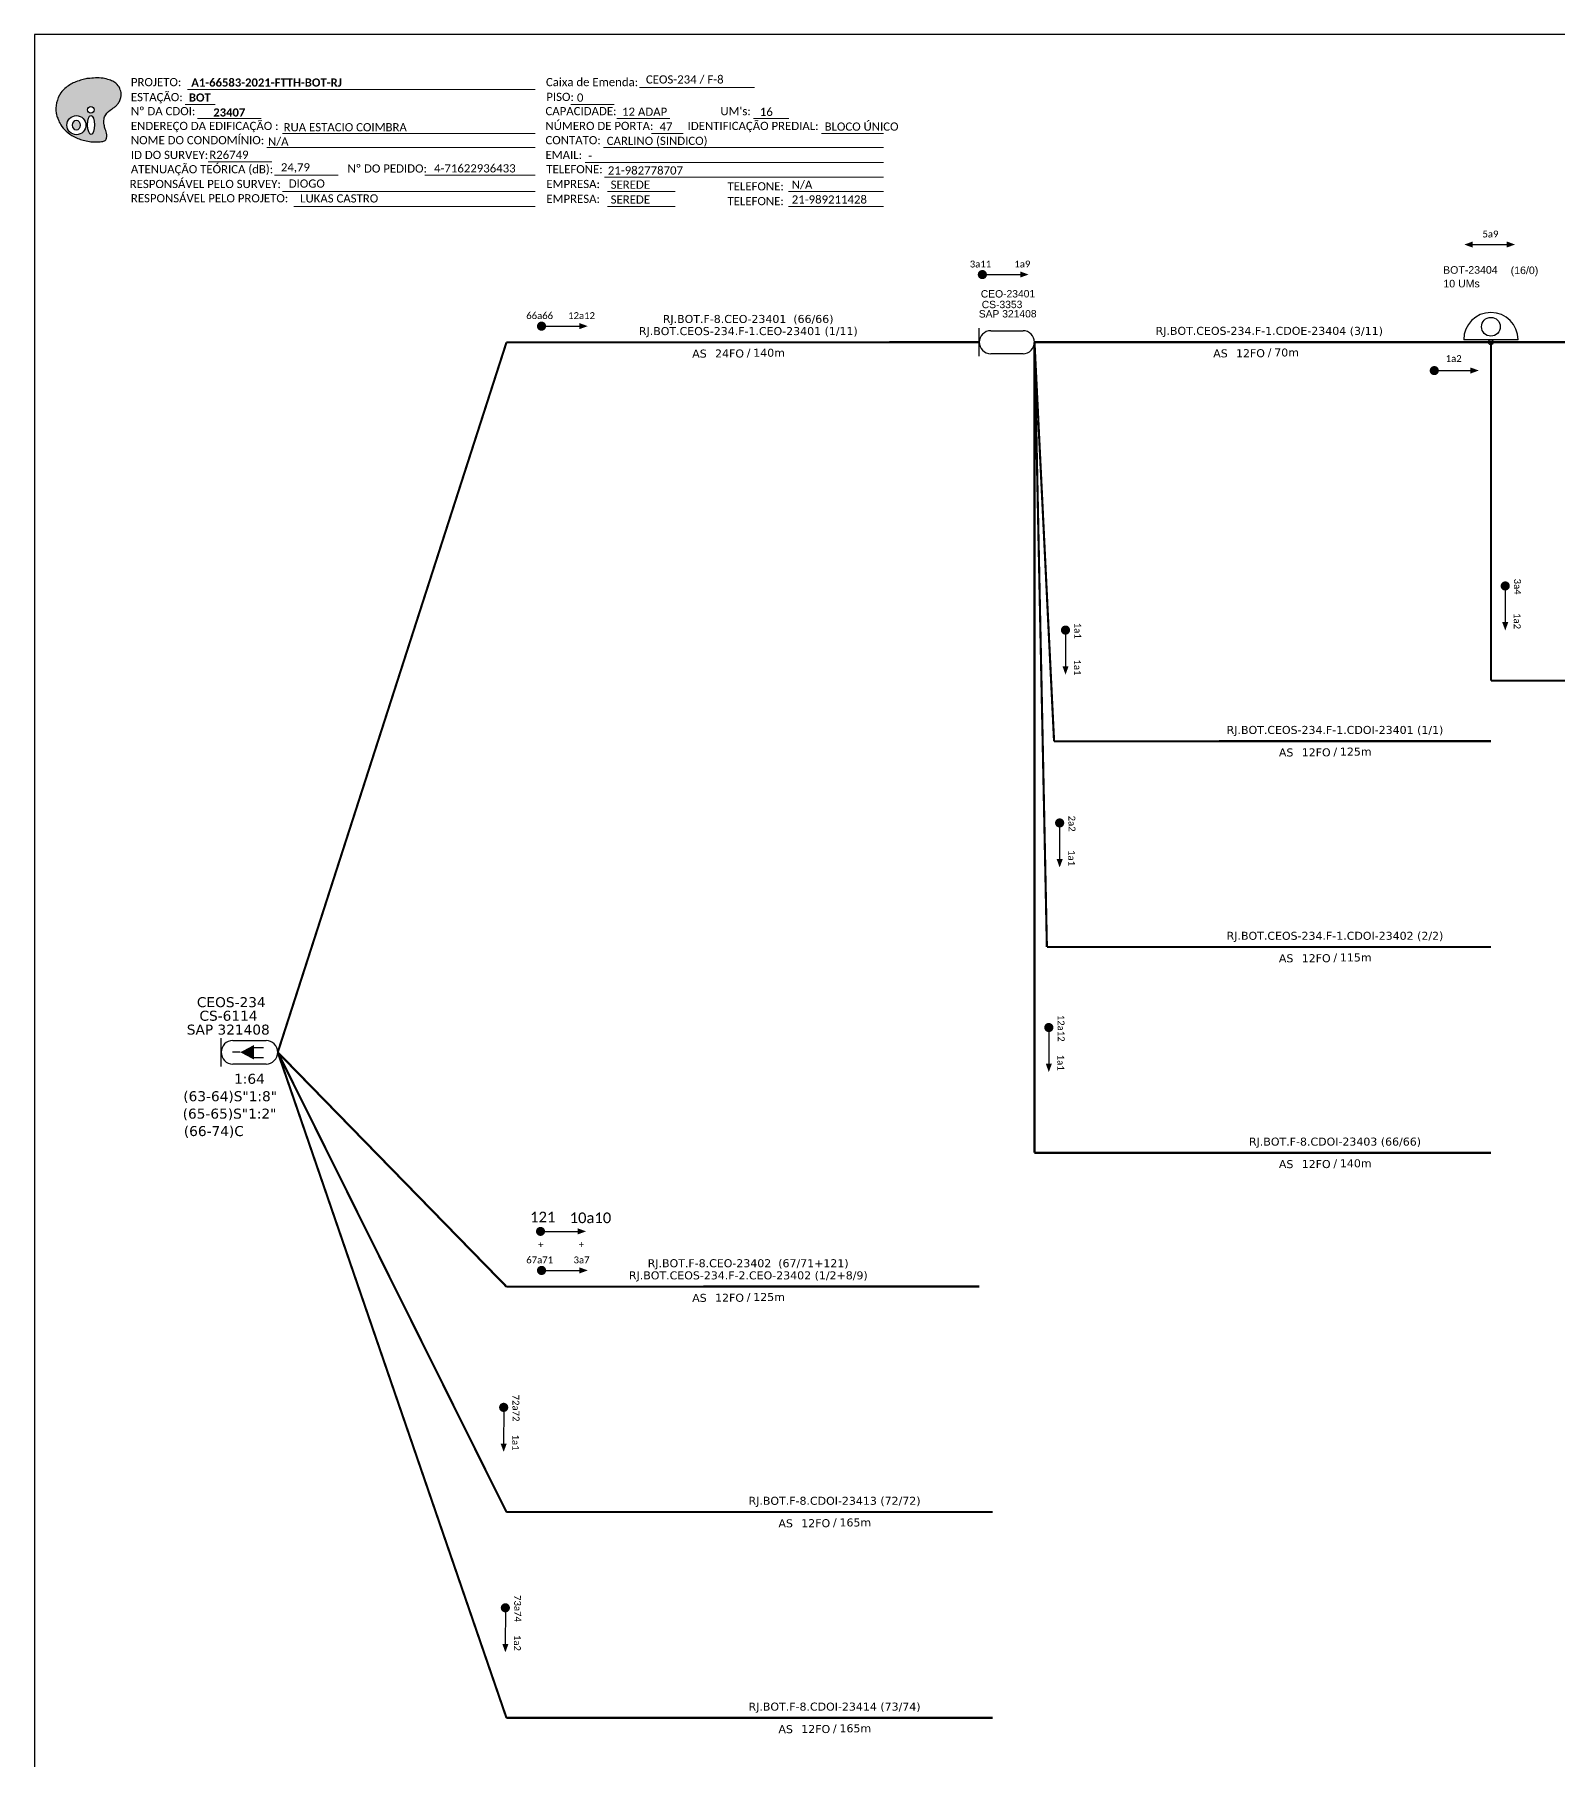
# Model space of a CAD drawing. Extents: x -89 to 749, y 705 to 1299.
# Drawn here: x -89.3 to 243.9, y 921.7 to 1299 of the extents above; entities that cross this region are included whole.
import ezdxf
from ezdxf.enums import TextEntityAlignment as Align

# ---------------------------------------------------------------- set-up
doc = ezdxf.new("R2010")
doc.units = 0
for name, color, linetype, lineweight in [("20.0-LEGENDA DOS CDO'S", 1, 'Continuous', 0), ('20.2-CDO_POSTE', 1, 'Continuous', 5), ('40.1-ETIQUETAS', 1, 'Continuous', 20)]:
    doc.layers.add(name, color=color, linetype=linetype, lineweight=lineweight)
for name, color, linetype in [('20.4-CEOS', 1, 'Continuous'), ('CAP a instalar', 1, 'Continuous'), ('label_cabos', 7, 'Continuous'), ('SETA', 7, 'Continuous'), ('UNIFILAR', 7, 'Continuous')]:
    doc.layers.add(name, color=color, linetype=linetype)
doc.styles.add('ARIAL', font='arial.ttf')
doc.styles.add('MtXpl_Calibri', font='calibri.ttf')
doc.styles.add('siredit', font='verdana.ttf')
doc.styles.get("Standard").update_dxf_attribs({"font": 'arial.ttf'})
doc.styles.add('WMF-Calibri0', font='calibri.ttf')
doc.styles.add('WMF-Calibri1', font='calibrib.ttf')
doc.linetypes.add('FENCELINE1', pattern='A,0.25,-0.1,[133,ltypeshp.shx,S=0.1,R=0,X=-0.1,Y=0],-0.1,1', length=1.45)

# ---------------------------------------------------------------- blocks, each defined once
blk = doc.blocks.new('OI')
h = blk.add_hatch(color=40)
edge = h.paths.add_edge_path()
edge.add_spline(control_points=[(4.35, -0.67), (3.92, -0.99), (3.26, -1.5), (2.81, -2.59), (2.9, -3.5), (3.06, -4.27), (3.31, -4.85), (3.37, -5.39), (3.4, -5.88), (3.2, -6.4), (2.54, -6.61), (1.65, -6.63), (0.55, -6.67), (-0.56, -6.42), (-1.61, -6.14), (-2.77, -5.61), (-3.92, -4.77), (-4.89, -3.7), (-5.34, -2.65), (-5.6, -1.94), (-5.85, -0.96), (-5.71, 0.47), (-5.1, 2.02), (-4.14, 3.02), (-3.3, 3.61), (-2.37, 4.16), (-1.36, 4.44), (-0.56, 4.7), (0.79, 4.85), (2.24, 4.97), (3.79, 4.57), (4.67, 4.21), (5.44, 3.65), (5.76, 2.99), (6.03, 2.21), (6.01, 1.46), (5.72, 0.64), (5.31, 0.08), (4.88, -0.38), (4.51, -0.55), (4.35, -0.67)], knot_values=[0, 0, 0, 0, 1.60434, 2.417191, 3.427595, 4.282808, 4.776746, 5.304182, 5.888771, 6.258406, 6.858137, 7.79129, 8.986195, 10.124242, 11.187857, 12.242908, 13.953784, 15.414161, 16.515391, 17.349188, 17.675853, 19.552021, 21.515531, 22.568638, 23.63245, 24.621084, 25.782718, 26.745347, 27.142653, 29.870543, 31.004649, 31.921532, 32.709589, 33.801391, 34.042471, 35.192333, 35.971461, 36.628871, 37.254359, 37.836911, 37.836911, 37.836911, 37.836911], degree=3, periodic=0)
h.paths.add_polyline_path([(1.13, -0.87, -1), (-0.04, -0.87, -1)], flags=16)
edge = h.paths.add_edge_path(flags=16)
edge.add_ellipse((0.56, -3.59), major_axis=(-0.02, 1.71), ratio=0.361305, start_angle=0, end_angle=360)
h.paths.add_polyline_path([(-0.36, -3.62, -1), (-3.8, -3.62, -1)], flags=16)
edge = h.paths.add_edge_path(flags=0)
edge.add_ellipse((-2.08, -3.62), major_axis=(0, 0.885), ratio=0.758294, start_angle=0, end_angle=360)
at = {"color": 40}
for centre, radius in [((-2.08, -3.62), 1.72), ((0.54, -0.87), 0.587)]:
    blk.add_circle(centre, radius, dxfattribs=at)
blk.add_ellipse((-2.08, -3.62), major_axis=(0, 0.885), ratio=0.758294, start_param=-3.141592653589792, end_param=3.141592653589792, dxfattribs=at)
blk.add_ellipse((0.56, -3.59), major_axis=(-0.02, 1.71), ratio=0.361305, dxfattribs=at)
at = {"color": 40, "start_tangent": (-0.800898, -0.598801), "end_tangent": (-0.800898, -0.598801)}
blk.add_spline([(4.35, -0.67), (3.2, -1.78), (2.9, -2.54), (2.92, -3.55), (3.12, -4.38), (3.28, -4.85), (3.37, -5.37), (3.35, -5.95), (3.2, -6.29), (2.66, -6.55), (1.73, -6.63), (0.54, -6.62), (-0.58, -6.41), (-1.6, -6.11), (-2.56, -5.67), (-3.95, -4.67), (-4.89, -3.56), (-5.37, -2.56), (-5.64, -1.78), (-5.72, -1.46), (-5.63, 0.42), (-4.84, 2.22), (-4.13, 2.99), (-3.27, 3.62), (-2.4, 4.09), (-1.3, 4.47), (-0.37, 4.72), (0.02, 4.77), (2.75, 4.8), (3.85, 4.53), (4.69, 4.16), (5.31, 3.68), (5.85, 2.73), (5.93, 2.5), (5.94, 1.35), (5.67, 0.62), (5.29, 0.08), (4.84, -0.36), (4.35, -0.67)], degree=3, dxfattribs=at)
blk = doc.blocks.new('CARIMBO')
at = {"color": 7, "lineweight": 0}
for points in [[(35.66, -16.79), (111.64, -16.79)], [(134.48, -16.3), (159.61, -16.3)], [(35.15, -20.06), (41.7, -20.06)], [(119.43, -20.02), (128.92, -20.02)], [(37.81, -23.14), (51.75, -23.14)], [(56.38, -26.37), (111.64, -26.37)], [(129.48, -23.14), (141.1, -23.14)], [(137.07, -26.37), (144.01, -26.37)], [(159.42, -23.14), (167.09, -23.14)], [(174.24, -26.37), (187.8, -26.37)], [(52.97, -29.48), (111.64, -29.48)], [(126.6, -29.48), (187.83, -29.48)], [(40.13, -32.55), (54.07, -32.55)], [(122.56, -32.72), (187.83, -32.72)], [(54.67, -35.52), (68.61, -35.52)], [(126.84, -35.96), (187.83, -35.96)], [(56.38, -39.07), (111.64, -39.07)], [(127.45, -39.07), (142.25, -39.07)], [(167.06, -39.07), (187.83, -39.07)], [(58.87, -42.31), (111.64, -42.31)], [(127.45, -42.31), (142.25, -42.31)], [(167.06, -42.31), (187.83, -42.31)]]:
    blk.add_lwpolyline(points, dxfattribs=at)
at = {"color": 7, "xscale": 1.213923925163967, "yscale": 1.213923925163967, "zscale": 1.213923925163967, "rotation": 0.1532896023949059}
blk.add_blockref('OI', (13.86, -20.16), dxfattribs=at)
at = {"color": 7, "lineweight": 0, "style": 'WMF-Calibri0'}
for s, height, p in [('PROJETO:', 1.793, (23.26, -16.04)), ('Caixa de Emenda:', 1.7927, (114.02, -16.04)), ('ESTAÇÃO:', 1.793, (23.26, -19.32)), ('PISO:', 1.793, (114.09, -19.28)), ('Nº DA CDOI:', 1.7927, (23.26, -22.39)), ('CAPACIDADE:', 1.7927, (113.91, -22.39)), ("UM's:", 1.793, (152.15, -22.39)), ('ENDEREÇO DA EDIFICAÇÃO :', 1.7927, (23.26, -25.63)), ('NOME DO CONDOMÍNIO:', 1.7927, (23.26, -28.74)), ('NÚMERO DE PORTA:', 1.7927, (113.91, -25.63)), ('IDENTIFICAÇÃO PREDIAL:', 1.7927, (144.99, -25.63)), ('ID DO SURVEY:', 1.7927, (23.26, -31.97)), ('CONTATO:', 1.793, (113.91, -28.74)), ('EMAIL:', 1.793, (113.91, -31.97)), ('ATENUAÇÃO TEÓRICA (dB):', 1.7927, (23.26, -35.09)), ('TELEFONE:', 1.793, (114.09, -35.09)), ('RESPONSÁVEL PELO SURVEY:', 1.7927, (23.02, -38.32)), ('EMPRESA:', 1.793, (114.09, -38.32)), ('TELEFONE:', 1.793, (153.7, -38.83)), ('RESPONSÁVEL PELO PROJETO:', 1.7927, (23.26, -41.44)), ('EMPRESA:', 1.793, (114.09, -41.56)), ('TELEFONE:', 1.793, (153.7, -42.06))]:
    blk.add_text(s, height=height, dxfattribs=at).set_placement(p)
at = {"color": 7, "lineweight": 0, "flags": 8}
for tag, p, style in [('PROJ', (36.46, -16.13), 'WMF-Calibri1'), ('CEOS-XX', (135.87, -15.46), 'WMF-Calibri0'), ('EST', (35.94, -19.41), 'WMF-Calibri1'), ('PISO_PTR', (120.78, -19.42), 'WMF-Calibri0'), ('CAPAC.', (130.66, -22.52), 'WMF-Calibri0'), ("UC'S", (160.78, -22.54), 'WMF-Calibri0'), ('LOGRADOURO', (56.65, -25.91), 'WMF-Calibri0'), ('N°', (138.85, -25.77), 'WMF-Calibri0'), ('N°PREDIO', (174.94, -25.77), 'WMF-Calibri0'), ('_ID_', (40.39, -31.94), 'WMF-Calibri0'), ('NOME_DO_COND.', (53.23, -29.02), 'WMF-Calibri0'), ('NOME_DO_CONTATO', (127.3, -28.89), 'WMF-Calibri0'), ('O_POTEN', (56.06, -34.68), 'WMF-Calibri0'), ('EMAIL', (123.26, -32.12), 'WMF-Calibri0'), ('TELEFONE', (127.55, -35.36), 'WMF-Calibri0'), ('RES_SURVEY', (57.78, -38.23), 'WMF-Calibri0'), ('EMP_RESP_SURVEY', (128.16, -38.47), 'WMF-Calibri0'), ('CONT_RESP_SURVEY', (167.76, -38.47), 'WMF-Calibri0'), ('RES_PROJ', (60.27, -41.47), 'WMF-Calibri0'), ('EMP_RESP_PROJ', (128.16, -41.71), 'WMF-Calibri0'), ('CONT_RESP_PROJ', (167.76, -41.71), 'WMF-Calibri0')]:
    blk.add_attdef(tag, p, '', height=1.79, dxfattribs=dict(at, style=style))
at = {"color": 7, "lineweight": 0, "style": 'WMF-Calibri1', "flags": 8}
blk.add_attdef("N° CDO'S", text='', height=1.79, dxfattribs=at).set_placement((44.78, -22.68), align=Align.CENTER)
blk = doc.blocks.new('ETIQUETA_RS5F')
at = {"layer": '40.1-ETIQUETAS', "color": 0, "style": 'siredit'}
blk.add_text('/', height=1.5, dxfattribs=at).set_placement((1.58, -1.95), align=Align.MIDDLE_RIGHT)
for tag, p in [('ETIQUETA_R_PRIMARIA', (1.21, 4.1)), ('ETIQUETA_R_SECUNDARIA', (1.21, 2.1)), ('F_ATIVAS/F_MORTAS', (1.14, -4.24))]:
    blk.add_attdef(tag, text='', height=1.5, dxfattribs=at).set_placement(p, align=Align.MIDDLE_CENTER)
for tag, p in [('TIPO_CABO', (-6.58, -2.12)), ('CAP_CABO', (0.4, -2.09))]:
    blk.add_attdef(tag, text='', height=1.5, dxfattribs=at).set_placement(p, align=Align.MIDDLE_RIGHT)
blk.add_attdef('METROS', text='', height=1.5, dxfattribs=at).set_placement((2.14, -1.95), align=Align.MIDDLE_LEFT)
for tag, p in [('FUSÃO_1', (0.85, -8.39)), ('FUSÃO_2', (0.85, -10.6)), ('FUSÃO_3', (0.85, -12.93)), ('FUSÃO_4', (0.85, -15.14)), ('FUSÃO_5', (0.85, -17.16))]:
    blk.add_attdef(tag, text='', height=1.5, dxfattribs=at).set_placement(p, align=Align.CENTER)
blk = doc.blocks.new('CDOE-TEXTO PADRÃO')
at = {"layer": "20.0-LEGENDA DOS CDO'S", "color": 0, "style": 'ARIAL'}
for tag, p in [('CDO_N', (0.49, 7.39)), ('CORDOALHA', (0.5, 4.33)), ('SAP', (0.51, 1.67)), ('SPLITER_1', (0.59, -0.91)), ('SPLITER_2', (0.6, -3.55)), ('(XX-XX_F)S', (0.54, -8.29)), ('(XX-XX_L)S', (0.55, -10.83)), ('UMS', (0.55, -13.15))]:
    blk.add_attdef(tag, p, '', height=1.7, rotation=0.118, dxfattribs=at)
blk.add_attdef('FIBRAS_UTILIZADAS', text='', height=1.7, rotation=0.118, dxfattribs=at).set_placement((19.77, 7.43), align=Align.CENTER)
blk = doc.blocks.new('SAN')
at = {"layer": 'SETA'}
blk.add_lwpolyline([(-2.58, 0), (6.02, 0)], dxfattribs=at)
for points in [[(-2.1, -0.66), (-3.93, 0), (-2.1, 0.67)], [(5.33, 0.68), (7.16, 0.01), (5.33, -0.65)]]:
    blk.add_solid(points, dxfattribs=at)
blk = doc.blocks.new('CEOS_RP_CT_DRT')
at = {"layer": '20.4-CEOS', "color": 0}
for p, q in [((-4.54, 1.19), (-1.19, 1.19)), ((-1.19, -1.19), (-4.54, -1.19))]:
    blk.add_line(p, q, dxfattribs=at)
for points in [[(-5.73, -1.43), (-5.73, 1.44)], [(-3.79, 0), (-4.59, 0)], [(-2.47, 0.48), (-1.45, 0.48)], [(-2.47, -0.52), (-1.45, -0.52)]]:
    blk.add_lwpolyline(points, dxfattribs=at)
blk.add_lwpolyline([(-3.79, 0, 0, 1.47, 0), (-2.41, 0, 1.47, 1.47, 0)], format="xyseb", dxfattribs=at)
for centre, start, end in [((-4.54, 0), 90, 270), ((-1.19, 0), 270, 90)]:
    blk.add_arc(centre, 1.19, start, end, dxfattribs=at)
at = {"layer": '20.4-CEOS', "color": 7, "style": 'siredit'}
for tag, p in [('Nº_DA_CEOS', (-2.86, 5.6)), ('LOCAL', (-2.86, 4.24)), ('SAP', (-2.86, 2.78)), ('RACIO_SPLITAGEM', (-2.86, -1.88)), ('FIBRAS_SPLITTER', (-2.86, -3.58)), ('FIBRAS_TOP_C', (-2.86, -5.08)), ('RESERVA_FINAIS', (-2.86, -6.39))]:
    blk.add_attdef(tag, text='', height=1.01, dxfattribs=at).set_placement(p, align=Align.TOP_CENTER)

msp = doc.modelspace()

# ---------------------------------------------------------------- linework, layer by layer
msp.add_lwpolyline([(-89.32, 705.02), (749.25, 705.02), (749.25, 1299.02), (-89.32, 1299.02), (-89.32, 705.02)])
at = {"color": 7, "lineweight": 0}
msp.add_lwpolyline([(-4.01, 1268.26), (20.14, 1268.26)], dxfattribs=at)
at = {"color": 7}
for points, const_width in [([(117.42, 1246.54, 1), (118.42, 1246.54, 1)], 1), ([(21.04, 1235.26, 1), (22.04, 1235.26, 1)], 1), ([(216.23, 1225.55, 1), (217.23, 1225.55, 1)], 1), ([(232.24, 1178.97, 1), (232.24, 1177.97, 1)], 1), ([(136.1, 1169.32, 1), (136.1, 1168.32, 1)], 1), ([(134.82, 1127.16, 1), (134.82, 1126.16, 1)], 1), ([(132.45, 1082.43, 1), (132.45, 1081.43, 1)], 1), ([(20.82, 1037.36, 1), (21.81, 1037.36, 1)], 0.984), ([(21.04, 1028.83, 1), (22.04, 1028.83, 1)], 1), ([(13.26, 999.39, 1), (13.26, 998.39, 1)], 1), ([(13.63, 955.57, 1), (13.63, 954.57, 1)], 1)]:
    msp.add_lwpolyline(points, format="xyb", close=True, dxfattribs=dict(at, const_width=const_width))
at = {"layer": '20.4-CEOS', "color": 7}
for p, q in [((117.25, 1228.73), (117.25, 1234.79)), ((119.76, 1234.27), (126.81, 1234.27)), ((126.81, 1229.25), (119.76, 1229.25))]:
    msp.add_line(p, q, dxfattribs=at)
for centre, start, end in [((119.76, 1231.76), 90, 270), ((126.81, 1231.76), 270, 90)]:
    msp.add_arc(centre, 2.51, start, end, dxfattribs=at)
at = {"layer": 'CAP a instalar', "color": 7, "linetype": 'FENCELINE1', "ltscale": 7, "const_width": 0.467}
for points in [[(-36.13, 1076.52), (13.87, 1231.71)], [(13.87, 1231.71), (117.25, 1231.76)], [(129.32, 1231.76), (229.11, 1231.76)], [(129.32, 1231.76), (129.32, 1054.54)], [(129.32, 1231.76), (132.03, 1099.54)], [(129.32, 1231.76), (133.6, 1144.51)], [(229.11, 1231.76), (229.11, 1157.76)], [(229.11, 1231.76), (328.91, 1231.76)], [(229.11, 1157.76), (328.91, 1157.76)], [(133.6, 1144.51), (229.11, 1144.54)], [(132.03, 1099.54), (229.11, 1099.54)], [(-36.13, 1076.52), (13.87, 1025.28)], [(-36.13, 1076.52), (13.87, 976.01)], [(13.87, 931.01), (-36.13, 1076.52)], [(129.32, 1054.54), (229.11, 1054.54)], [(13.87, 1025.28), (117.25, 1025.33)], [(13.87, 976.01), (120.2, 976.02)], [(13.87, 931.01), (120.2, 931.02)]]:
    msp.add_lwpolyline(points, dxfattribs=at)
at = {"layer": 'label_cabos', "color": 7}
msp.add_line((235.06, 1232.31), (223.16, 1232.31), dxfattribs=at)
for centre, radius in [((229.11, 1235.14), 2.05), ((229.11, 1231.76), 0.551)]:
    msp.add_circle(centre, radius, dxfattribs=at)
msp.add_arc((229.11, 1232.31), 5.95, 0, 180, dxfattribs=at)
at = {"layer": 'SETA', "color": 7}
for points in [[(224.65, 1253.1), (233.24, 1253.1)], [(118.29, 1246.54), (126.89, 1246.54)], [(21.91, 1235.26), (30.51, 1235.26)], [(216.73, 1225.55), (225.32, 1225.55)], [(232.24, 1178.47), (232.23, 1169.87)], [(136.1, 1168.82), (136.09, 1160.22)], [(134.82, 1126.66), (134.81, 1118.06)], [(132.45, 1081.93), (132.44, 1073.33)], [(21.69, 1037.36), (30.15, 1037.36)], [(21.91, 1028.82), (30.51, 1028.82)], [(13.26, 998.89), (13.25, 990.29)], [(13.63, 955.07), (13.62, 946.48)]]:
    msp.add_lwpolyline(points, dxfattribs=at)
for points in [[(232.55, 1253.78), (234.38, 1253.11), (232.55, 1252.45)], [(126.2, 1247.22), (128.03, 1246.55), (126.2, 1245.89)], [(29.82, 1235.94), (31.65, 1235.27), (29.82, 1234.61)], [(224.63, 1226.23), (226.47, 1225.57), (224.63, 1224.9)], [(232.91, 1170.56), (232.25, 1168.73), (231.58, 1170.56)], [(136.77, 1160.91), (136.1, 1159.08), (135.44, 1160.91)], [(135.49, 1118.75), (134.82, 1116.92), (134.16, 1118.76)], [(133.12, 1074.02), (132.45, 1072.19), (131.79, 1074.02)], [(29.47, 1038.03), (31.28, 1037.37), (29.47, 1036.71)], [(29.82, 1029.5), (31.65, 1028.83), (29.82, 1028.17)], [(13.93, 990.98), (13.26, 989.15), (12.59, 990.98)], [(14.3, 947.16), (13.63, 945.33), (12.97, 947.17)]]:
    msp.add_solid(points, dxfattribs=at)

# ---------------------------------------------------------------- block references
ref = msp.add_blockref('CARIMBO', (-91.51, 1303.77))
ref.add_attrib('PROJ', 'A1-66583-2021-FTTH-BOT-RJ', (-55.05, 1287.63), dxfattribs={"color": 7, "lineweight": 0, "height": 1.7927, "style": 'WMF-Calibri1'})
ref.add_attrib('EST', 'BOT', (-55.57, 1284.35), dxfattribs={"color": 7, "lineweight": 0, "height": 1.793, "style": 'WMF-Calibri1'})
ref.add_attrib("N° CDO'S", '23407', dxfattribs={"color": 7, "lineweight": 0, "height": 1.793, "style": 'WMF-Calibri1'}).set_placement((-46.73, 1281.09), align=Align.CENTER)
ref.add_attrib('LOGRADOURO', 'RUA ESTACIO COIMBRA', (-34.86, 1277.86), dxfattribs={"color": 7, "lineweight": 0, "height": 1.7927, "style": 'WMF-Calibri0'})
ref.add_attrib('NOME_DO_COND.', 'N/A', (-38.28, 1274.74), dxfattribs={"color": 7, "lineweight": 0, "height": 1.793, "style": 'WMF-Calibri0'})
ref.add_attrib('_ID_', 'R26749', (-51.11, 1271.83), dxfattribs={"color": 7, "lineweight": 0, "height": 1.793, "style": 'WMF-Calibri0'})
ref.add_attrib('O_POTEN', '24,79', (-35.45, 1269.09), dxfattribs={"color": 7, "lineweight": 0, "height": 1.793, "style": 'WMF-Calibri0'})
ref.add_attrib('RES_SURVEY', 'DIOGO', (-33.73, 1265.54), dxfattribs={"color": 7, "lineweight": 0, "height": 1.793, "style": 'WMF-Calibri0'})
ref.add_attrib('RES_PROJ', 'LUKAS CASTRO', (-31.24, 1262.3), dxfattribs={"color": 7, "lineweight": 0, "height": 1.7927, "style": 'WMF-Calibri0'})
ref.add_attrib('CEOS-XX', 'CEOS-234 / F-8', (44.36, 1288.31), dxfattribs={"color": 7, "lineweight": 0, "height": 1.7927, "style": 'WMF-Calibri0'})
ref.add_attrib('CAPAC.', '12 ADAP', (39.15, 1281.25), dxfattribs={"color": 7, "lineweight": 0, "height": 1.793, "style": 'WMF-Calibri0'})
ref.add_attrib("UC'S", '16', (69.27, 1281.23), dxfattribs={"color": 7, "lineweight": 0, "height": 1.793, "style": 'WMF-Calibri0'})
ref.add_attrib('PISO_PTR', '0', (29.28, 1284.34), dxfattribs={"color": 7, "lineweight": 0, "height": 1.79, "style": 'WMF-Calibri0'})
ref.add_attrib('N°', '47', (47.34, 1278), dxfattribs={"color": 7, "lineweight": 0, "height": 1.793, "style": 'WMF-Calibri0'})
ref.add_attrib('N°PREDIO', 'BLOCO ÚNICO', (83.43, 1278), dxfattribs={"color": 7, "lineweight": 0, "height": 1.7927, "style": 'WMF-Calibri0'})
ref.add_attrib('NOME_DO_CONTATO', 'CARLINO (SINDICO)', (35.79, 1274.88), dxfattribs={"color": 7, "lineweight": 0, "height": 1.7927, "style": 'WMF-Calibri0'})
ref.add_attrib('EMAIL', '-', (31.75, 1271.65), dxfattribs={"color": 7, "lineweight": 0, "height": 1.79, "style": 'WMF-Calibri0'})
ref.add_attrib('TELEFONE', '21-982778707', (36.04, 1268.41), dxfattribs={"color": 7, "lineweight": 0, "height": 1.7927, "style": 'WMF-Calibri0'})
ref.add_attrib('EMP_RESP_SURVEY', 'SEREDE', (36.65, 1265.3), dxfattribs={"color": 7, "lineweight": 0, "height": 1.793, "style": 'WMF-Calibri0'})
ref.add_attrib('EMP_RESP_PROJ', 'SEREDE', (36.65, 1262.06), dxfattribs={"color": 7, "lineweight": 0, "height": 1.793, "style": 'WMF-Calibri0'})
ref.add_attrib('CONT_RESP_SURVEY', 'N/A', (76.25, 1265.3), dxfattribs={"color": 7, "lineweight": 0, "height": 1.793, "style": 'WMF-Calibri0'})
ref.add_attrib('CONT_RESP_PROJ', '21-989211428', (76.25, 1262.06), dxfattribs={"color": 7, "lineweight": 0, "height": 1.7927, "style": 'WMF-Calibri0'})
at = {"layer": '20.2-CDO_POSTE', "color": 7}
ref = msp.add_blockref('CDOE-TEXTO PADRÃO', (225.75, 1235.65), dxfattribs=dict(at, xscale=0.9720000028610228, yscale=0.9720000028610228, zscale=0.9720000028610228))
ref.add_attrib('CDO_N', 'BOT-23404', (218.66, 1246.72), dxfattribs={"layer": "20.0-LEGENDA DOS CDO'S", "color": 0, "height": 1.652, "rotation": 0.118, "style": 'ARIAL'})
ref.add_attrib('CORDOALHA', '10 UMs', (218.72, 1243.74), dxfattribs={"layer": "20.0-LEGENDA DOS CDO'S", "color": 0, "height": 1.652, "rotation": 0.118, "style": 'ARIAL'})
ref.add_attrib('FIBRAS_UTILIZADAS', '       (16/0)', dxfattribs={"layer": "20.0-LEGENDA DOS CDO'S", "color": 0, "height": 1.6523, "rotation": 0.118, "style": 'ARIAL'}).set_placement((234.21, 1246.64), align=Align.CENTER)
ref = msp.add_blockref('CDOE-TEXTO PADRÃO', (118.97, 1234.44), dxfattribs=dict(at, xscale=0.947556147652673, yscale=0.947556147652673, zscale=0.947556147652673))
ref.add_attrib('CDO_N', 'CS-3353', (117.79, 1239.19), dxfattribs={"layer": "20.0-LEGENDA DOS CDO'S", "color": 0, "height": 1.611, "rotation": 0.118, "style": 'ARIAL'})
ref.add_attrib('SAP', 'CEO-23401', (117.58, 1241.52), dxfattribs={"layer": "20.0-LEGENDA DOS CDO'S", "color": 0, "height": 1.611, "rotation": 0.118, "style": 'ARIAL'})
ref = msp.add_blockref('CDOE-TEXTO PADRÃO', (117.04, 1232.41), dxfattribs=dict(at, xscale=0.947556147652673, yscale=0.947556147652673, zscale=0.947556147652673))
ref.add_attrib('CDO_N', 'SAP 321408', (117.14, 1237.15), dxfattribs={"layer": "20.0-LEGENDA DOS CDO'S", "color": 0, "height": 1.611, "rotation": 0.118, "style": 'ARIAL'})
at = {"layer": '20.4-CEOS', "color": 7}
ref = msp.add_blockref('CEOS_RP_CT_DRT', (-36.13, 1076.52), dxfattribs=dict(at, xscale=2.161665797233581, yscale=2.161665797233581, zscale=2.161665797233581))
ref.add_attrib('Nº_DA_CEOS', 'CEOS-234', dxfattribs={"color": 7, "height": 2.183, "style": 'siredit'}).set_placement((-46.3, 1088.57), align=Align.TOP_CENTER)
ref.add_attrib('LOCAL', 'CS-6114', dxfattribs={"color": 7, "height": 2.183, "style": 'siredit'}).set_placement((-46.91, 1085.6), align=Align.TOP_CENTER)
ref.add_attrib('SAP', 'SAP 321408', dxfattribs={"color": 7, "height": 2.183, "style": 'siredit'}).set_placement((-46.95, 1082.57), align=Align.TOP_CENTER)
ref.add_attrib('RACIO_SPLITAGEM', '1:64', dxfattribs={"color": 7, "height": 2.183, "style": 'siredit'}).set_placement((-42.32, 1071.81), align=Align.TOP_CENTER)
ref.add_attrib('FIBRAS_SPLITTER', '(63-64)S"1:8"', dxfattribs={"color": 7, "height": 2.1826, "style": 'siredit'}).set_placement((-46.54, 1068.01), align=Align.TOP_CENTER)
ref.add_attrib('FIBRAS_TOP_C', '(65-65)S"1:2"', dxfattribs={"color": 7, "height": 2.1826, "style": 'siredit'}).set_placement((-46.67, 1064.2), align=Align.TOP_CENTER)
ref.add_attrib('RESERVA_FINAIS', '(66-74)C', dxfattribs={"color": 7, "height": 2.183, "style": 'siredit'}).set_placement((-50.11, 1060.39), align=Align.TOP_CENTER)
at = {"layer": '40.1-ETIQUETAS', "color": 7}
ref = msp.add_blockref('ETIQUETA_RS5F', (65.37, 1231.73), dxfattribs=dict(at, xscale=1.16639998499977, yscale=1.16639998499977, zscale=1.16639998499977))
ref.add_attrib('ETIQUETA_R_PRIMARIA', 'RJ.BOT.F-8.CEO-23401  (66/66)', dxfattribs={"color": 0, "height": 1.7496, "style": 'siredit'}).set_placement((66.71, 1236.84), align=Align.MIDDLE_CENTER)
ref.add_attrib('ETIQUETA_R_SECUNDARIA', 'RJ.BOT.CEOS-234.F-1.CEO-23401 (1/11)', dxfattribs={"color": 0, "height": 1.7496, "style": 'siredit'}).set_placement((66.75, 1234.19), align=Align.MIDDLE_CENTER)
ref.add_attrib('TIPO_CABO', 'AS', dxfattribs={"color": 0, "height": 1.75, "style": 'siredit'}).set_placement((57.65, 1229.27), align=Align.MIDDLE_RIGHT)
ref.add_attrib('CAP_CABO', '24FO', dxfattribs={"color": 0, "height": 1.75, "style": 'siredit'}).set_placement((65.8, 1229.29), align=Align.MIDDLE_RIGHT)
ref.add_attrib('METROS', '140m', dxfattribs={"color": 0, "height": 1.75, "style": 'siredit'}).set_placement((67.83, 1229.45), align=Align.MIDDLE_LEFT)
ref = msp.add_blockref('ETIQUETA_RS5F', (179.27, 1231.79), dxfattribs=dict(at, xscale=1.16639998499977, yscale=1.16639998499977, zscale=1.16639998499977))
ref.add_attrib('ETIQUETA_R_SECUNDARIA', 'RJ.BOT.CEOS-234.F-1.CDOE-23404 (3/11)', dxfattribs={"color": 0, "height": 1.7496, "style": 'siredit'}).set_placement((180.65, 1234.24), align=Align.MIDDLE_CENTER)
ref.add_attrib('TIPO_CABO', 'AS', dxfattribs={"color": 0, "height": 1.75, "style": 'siredit'}).set_placement((171.56, 1229.32), align=Align.MIDDLE_RIGHT)
ref.add_attrib('CAP_CABO', '12FO', dxfattribs={"color": 0, "height": 1.75, "style": 'siredit'}).set_placement((179.7, 1229.35), align=Align.MIDDLE_RIGHT)
ref.add_attrib('METROS', '70m', dxfattribs={"color": 0, "height": 1.75, "style": 'siredit'}).set_placement((181.74, 1229.51), align=Align.MIDDLE_LEFT)
ref = msp.add_blockref('ETIQUETA_RS5F', (193.64, 1144.53), dxfattribs=dict(at, xscale=1.16639998499977, yscale=1.16639998499977, zscale=1.16639998499977))
ref.add_attrib('ETIQUETA_R_SECUNDARIA', 'RJ.BOT.CEOS-234.F-1.CDOI-23401 (1/1)', dxfattribs={"color": 0, "height": 1.7496, "style": 'siredit'}).set_placement((195.02, 1146.99), align=Align.MIDDLE_CENTER)
ref.add_attrib('TIPO_CABO', 'AS', dxfattribs={"color": 0, "height": 1.75, "style": 'siredit'}).set_placement((185.92, 1142.07), align=Align.MIDDLE_RIGHT)
ref.add_attrib('CAP_CABO', '12FO', dxfattribs={"color": 0, "height": 1.75, "style": 'siredit'}).set_placement((194.07, 1142.09), align=Align.MIDDLE_RIGHT)
ref.add_attrib('METROS', '125m', dxfattribs={"color": 0, "height": 1.75, "style": 'siredit'}).set_placement((196.1, 1142.25), align=Align.MIDDLE_LEFT)
ref = msp.add_blockref('ETIQUETA_RS5F', (193.64, 1099.53), dxfattribs=dict(at, xscale=1.16639998499977, yscale=1.16639998499977, zscale=1.16639998499977))
ref.add_attrib('ETIQUETA_R_SECUNDARIA', 'RJ.BOT.CEOS-234.F-1.CDOI-23402 (2/2)', dxfattribs={"color": 0, "height": 1.7496, "style": 'siredit'}).set_placement((195.02, 1101.99), align=Align.MIDDLE_CENTER)
ref.add_attrib('TIPO_CABO', 'AS', dxfattribs={"color": 0, "height": 1.75, "style": 'siredit'}).set_placement((185.92, 1097.07), align=Align.MIDDLE_RIGHT)
ref.add_attrib('CAP_CABO', '12FO', dxfattribs={"color": 0, "height": 1.75, "style": 'siredit'}).set_placement((194.07, 1097.09), align=Align.MIDDLE_RIGHT)
ref.add_attrib('METROS', '115m', dxfattribs={"color": 0, "height": 1.75, "style": 'siredit'}).set_placement((196.1, 1097.25), align=Align.MIDDLE_LEFT)
ref = msp.add_blockref('ETIQUETA_RS5F', (193.64, 1054.53), dxfattribs=dict(at, xscale=1.16639998499977, yscale=1.16639998499977, zscale=1.16639998499977))
ref.add_attrib('ETIQUETA_R_SECUNDARIA', 'RJ.BOT.F-8.CDOI-23403 (66/66)', dxfattribs={"color": 0, "height": 1.7496, "style": 'siredit'}).set_placement((195.02, 1056.99), align=Align.MIDDLE_CENTER)
ref.add_attrib('TIPO_CABO', 'AS', dxfattribs={"color": 0, "height": 1.75, "style": 'siredit'}).set_placement((185.92, 1052.07), align=Align.MIDDLE_RIGHT)
ref.add_attrib('CAP_CABO', '12FO', dxfattribs={"color": 0, "height": 1.75, "style": 'siredit'}).set_placement((194.07, 1052.09), align=Align.MIDDLE_RIGHT)
ref.add_attrib('METROS', '140m', dxfattribs={"color": 0, "height": 1.75, "style": 'siredit'}).set_placement((196.1, 1052.25), align=Align.MIDDLE_LEFT)
ref = msp.add_blockref('ETIQUETA_RS5F', (65.37, 1025.3), dxfattribs=dict(at, xscale=1.16639998499977, yscale=1.16639998499977, zscale=1.16639998499977))
ref.add_attrib('ETIQUETA_R_PRIMARIA', 'RJ.BOT.F-8.CEO-23402  (67/71+121)', dxfattribs={"color": 0, "height": 1.7496, "style": 'siredit'}).set_placement((66.71, 1030.4), align=Align.MIDDLE_CENTER)
ref.add_attrib('ETIQUETA_R_SECUNDARIA', 'RJ.BOT.CEOS-234.F-2.CEO-23402 (1/2+8/9)', dxfattribs={"color": 0, "height": 1.7496, "style": 'siredit'}).set_placement((66.75, 1027.75), align=Align.MIDDLE_CENTER)
ref.add_attrib('TIPO_CABO', 'AS', dxfattribs={"color": 0, "height": 1.75, "style": 'siredit'}).set_placement((57.65, 1022.83), align=Align.MIDDLE_RIGHT)
ref.add_attrib('CAP_CABO', '12FO', dxfattribs={"color": 0, "height": 1.75, "style": 'siredit'}).set_placement((65.8, 1022.86), align=Align.MIDDLE_RIGHT)
ref.add_attrib('METROS', '125m', dxfattribs={"color": 0, "height": 1.75, "style": 'siredit'}).set_placement((67.83, 1023.02), align=Align.MIDDLE_LEFT)
ref = msp.add_blockref('ETIQUETA_RS5F', (84.22, 976.01), dxfattribs=dict(at, xscale=1.16639998499977, yscale=1.16639998499977, zscale=1.16639998499977))
ref.add_attrib('ETIQUETA_R_SECUNDARIA', 'RJ.BOT.F-8.CDOI-23413 (72/72)', dxfattribs={"color": 0, "height": 1.7496, "style": 'siredit'}).set_placement((85.6, 978.47), align=Align.MIDDLE_CENTER)
ref.add_attrib('TIPO_CABO', 'AS', dxfattribs={"color": 0, "height": 1.75, "style": 'siredit'}).set_placement((76.5, 973.54), align=Align.MIDDLE_RIGHT)
ref.add_attrib('CAP_CABO', '12FO', dxfattribs={"color": 0, "height": 1.75, "style": 'siredit'}).set_placement((84.65, 973.57), align=Align.MIDDLE_RIGHT)
ref.add_attrib('METROS', '165m', dxfattribs={"color": 0, "height": 1.75, "style": 'siredit'}).set_placement((86.68, 973.73), align=Align.MIDDLE_LEFT)
ref = msp.add_blockref('ETIQUETA_RS5F', (84.22, 931.01), dxfattribs=dict(at, xscale=1.16639998499977, yscale=1.16639998499977, zscale=1.16639998499977))
ref.add_attrib('ETIQUETA_R_SECUNDARIA', 'RJ.BOT.F-8.CDOI-23414 (73/74)', dxfattribs={"color": 0, "height": 1.7496, "style": 'siredit'}).set_placement((85.6, 933.47), align=Align.MIDDLE_CENTER)
ref.add_attrib('TIPO_CABO', 'AS', dxfattribs={"color": 0, "height": 1.75, "style": 'siredit'}).set_placement((76.5, 928.54), align=Align.MIDDLE_RIGHT)
ref.add_attrib('CAP_CABO', '12FO', dxfattribs={"color": 0, "height": 1.75, "style": 'siredit'}).set_placement((84.65, 928.57), align=Align.MIDDLE_RIGHT)
ref.add_attrib('METROS', '165m', dxfattribs={"color": 0, "height": 1.75, "style": 'siredit'}).set_placement((86.68, 928.73), align=Align.MIDDLE_LEFT)
at = {"layer": 'UNIFILAR', "color": 7, "lineweight": -3}
msp.add_blockref('SAN', (227.23, 1253.1), dxfattribs=at)

# ---------------------------------------------------------------- texts
at = {"color": 7, "lineweight": 0, "style": 'WMF-Calibri0'}
msp.add_text('Nº DO PEDIDO:', height=1.7927, dxfattribs=at).set_placement((-20.88, 1268.84))
at = {"color": 7, "style": 'MtXpl_Calibri'}
for s, p in [('121', (19.04, 1039.34)), ('10a10', (27.68, 1039.17))]:
    msp.add_text(s, height=2.329, dxfattribs=at).set_placement(p)
for p in [(20.81, 1033.73), (29.69, 1033.77)]:
    msp.add_text('+', height=1.48, rotation=0.4163, dxfattribs=at).set_placement(p)
at = {"color": 7, "char_height": 1.5, "width": 25.3588, "attachment_point": 5}
for s, insert in [('{\\fCalibri|b0|i0|c0|p34;\\C7;5a9}', (229.01, 1255.4)), ('{\\fCalibri|b0|i0|c0|p34;\\C7;3a11}', (117.51, 1248.84)), ('{\\fCalibri|b0|i0|c0|p34;\\C7;1a9}', (126.67, 1248.84)), ('{\\fCalibri|b0|i0|c0|p34;\\C7;66a66}', (21.13, 1237.56)), ('{\\fCalibri|b0|i0|c0|p34;\\C7;12a12}', (30.29, 1237.56)), ('{\\fCalibri|b0|i0|c0|p34;\\C7;1a2}', (220.97, 1228.18)), ('{\\fCalibri|b0|i0|c0|p34;\\C7;67a71}', (21.13, 1031.12)), ('{\\fCalibri|b0|i0|c0|p34;\\C7;3a7}', (30.29, 1031.12))]:
    msp.add_mtext(s, dxfattribs=dict(at, insert=insert))
for s, insert, rotation in [('{\\fCalibri|b0|i0|c0|p34;\\C7;3a4}', (234.93, 1178.32), 270.6666), ('{\\fCalibri|b0|i0|c0|p34;\\C7;1a1}', (138.78, 1168.67), 270.6666), ('{\\fCalibri|b0|i0|c0|p34;\\C7;1a2}', (234.86, 1170.78), 269.9383), ('{\\fCalibri|b0|i0|c0|p34;\\C7;1a1}', (138.72, 1160.64), 269.9383), ('{\\fCalibri|b0|i0|c0|p34;\\C7;2a2}', (137.5, 1126.51), 270.6666), ('{\\fCalibri|b0|i0|c0|p34;\\C7;1a1}', (137.44, 1118.98), 269.9383), ('{\\fCalibri|b0|i0|c0|p34;\\C7;12a12}', (135.13, 1081.78), 270.6666), ('{\\fCalibri|b0|i0|c0|p34;\\C7;1a1}', (135.07, 1074.24), 269.9383), ('{\\fCalibri|b0|i0|c0|p34;\\C7;72a72}', (15.94, 998.74), 270.6666), ('{\\fCalibri|b0|i0|c0|p34;\\C7;1a1}', (15.87, 991.2), 269.9383), ('\\C7;\\fCalibri|b0|i0|c0|p34;73a74', (16.31, 954.92), 270.6666), ('\\C7;\\fCalibri|b0|i0|c0|p34;1a2', (16.25, 947.39), 269.9383)]:
    msp.add_mtext(s, dxfattribs=dict(at, insert=insert, rotation=rotation))
at = {"color": 7, "lineweight": 0, "style": 'WMF-Calibri0', "flags": 8}
msp.add_attdef('4-71622936433', (-1.97, 1268.87), '4-71622936433', height=1.7927, dxfattribs=at)

doc.saveas('drawing.dxf')
